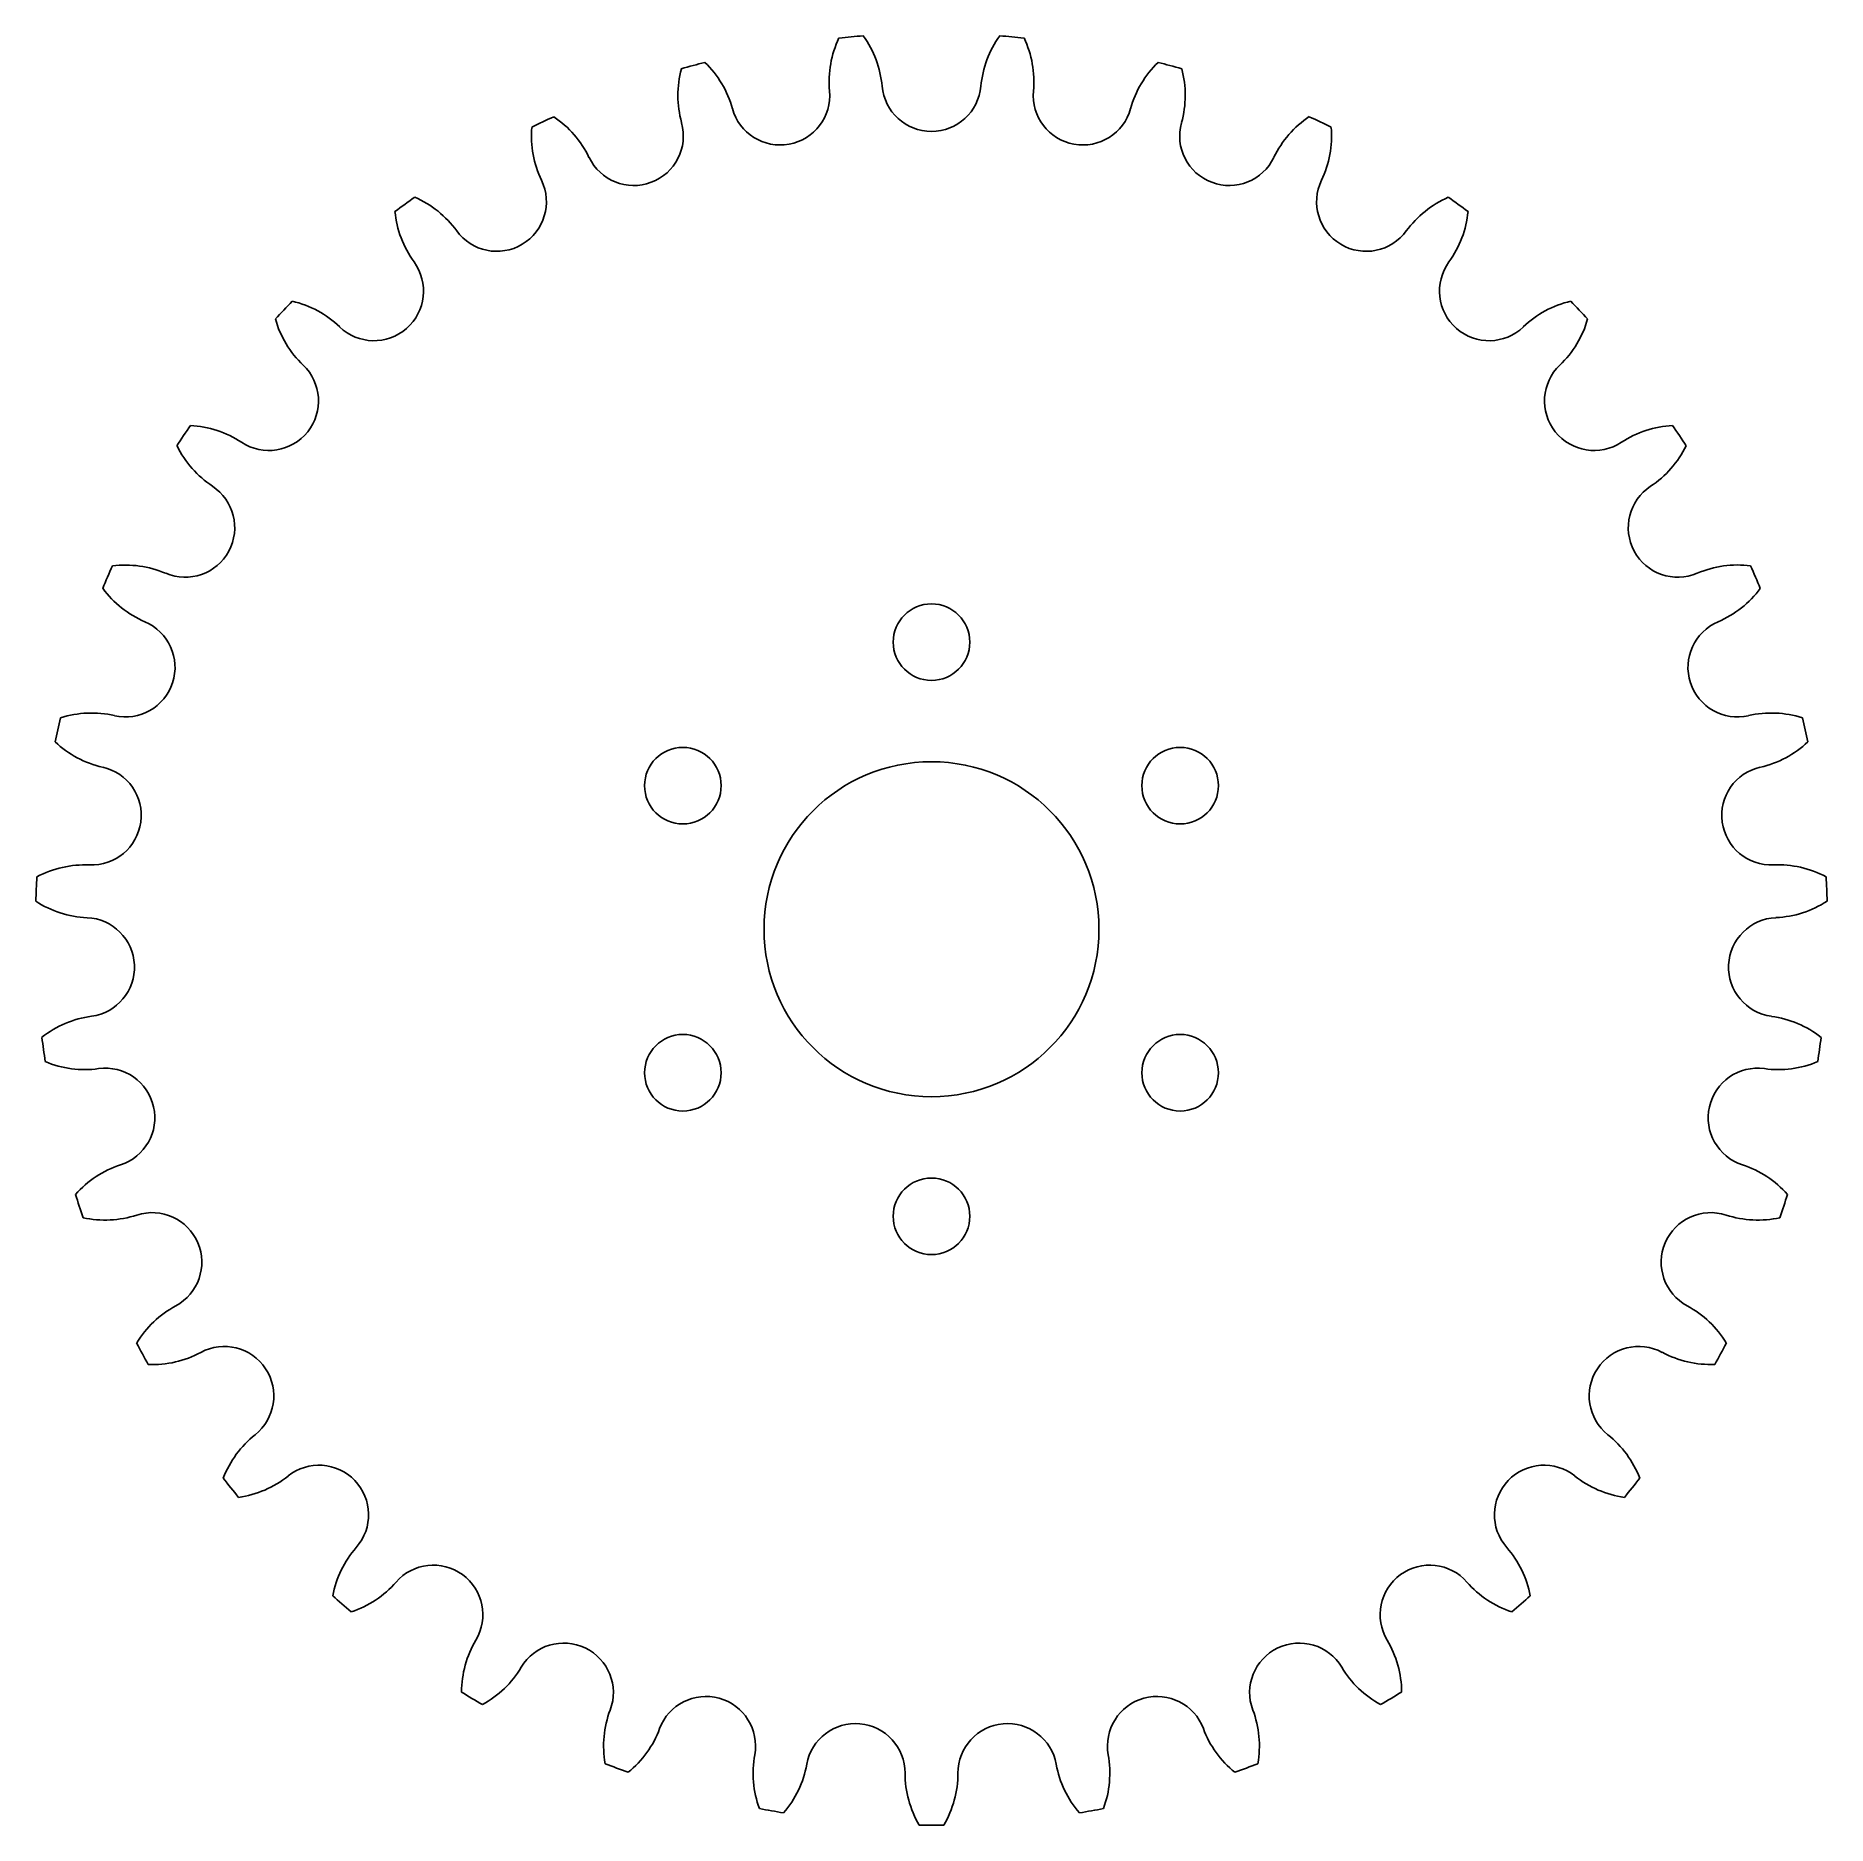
# Model space of a CAD drawing. Header units: millimetres. Extents: x -94 to 94, y -94 to 93.
import ezdxf

# ---------------------------------------------------------------- set-up
doc = ezdxf.new("R2010")
doc.units = ezdxf.units.MM

msp = doc.modelspace()

# ---------------------------------------------------------------- linework, layer by layer
at = {"color": 7, "linetype": 'Continuous', "lineweight": 25}
for centre, radius in [((0, 30), 4), ((-25.98, 15), 4), ((25.98, 15), 4), ((0, 0), 17.5), ((-25.98, -15), 4), ((25.98, -15), 4), ((0, -30), 4)]:
    msp.add_circle(centre, radius, dxfattribs=at)
for centre, radius, start, end in [((0, 88.55), 10.7, 154.6452, 185.1429), ((0, 0), 93.63, 94.3609, 95.9248), ((-15.81, 87.13), 10.69, 5.1429, 35.6406), ((15.81, 87.13), 10.69, 144.3594, 174.8571), ((0, 0), 93.63, 84.0752, 85.6391), ((0, 88.55), 10.7, 354.8571, 25.3548), ((-15.81, 87.13), 10.69, 164.9309, 195.4286), ((0, 0), 93.63, 104.6466, 106.2106), ((-31.11, 82.9), 10.69, 15.4286, 45.9263), ((31.11, 82.9), 10.69, 134.0737, 164.5714), ((0, 0), 93.63, 73.7894, 75.3534), ((15.81, 87.13), 10.7, 344.5714, 15.0691), ((0, 88.55), 5.18, 185.1429, 354.8571), ((-15.81, 87.13), 5.18, 195.4286, 5.1429), ((15.81, 87.13), 5.18, 174.8571, 344.5714), ((0, 0), 93.63, 114.9323, 116.4963), ((-45.42, 76.02), 10.69, 25.7143, 56.212), ((-31.11, 82.9), 5.18, 205.7143, 15.4286), ((31.11, 82.9), 5.18, 164.5714, 334.2857), ((45.42, 76.02), 10.7, 123.788, 154.2857), ((0, 0), 93.63, 63.5037, 65.0677), ((-31.11, 82.9), 10.69, 175.2166, 205.7143), ((31.11, 82.9), 10.7, 334.2857, 4.7834), ((-45.42, 76.02), 5.18, 216, 25.7143), ((45.42, 76.02), 5.18, 154.2857, 324), ((0, 0), 93.63, 125.218, 126.782), ((-45.42, 76.02), 10.69, 185.5023, 216), ((-58.26, 66.68), 10.7, 36, 66.4977), ((58.26, 66.68), 10.69, 113.5023, 144), ((0, 0), 93.63, 53.218, 54.782), ((45.42, 76.02), 10.69, 324, 354.4977), ((-58.26, 66.68), 5.18, 226.2857, 36), ((58.26, 66.68), 5.18, 144, 313.7143), ((0, 0), 93.63, 135.5037, 137.0677), ((-69.23, 55.21), 10.7, 46.2857, 76.7834), ((69.23, 55.21), 10.7, 103.2166, 133.7143), ((0, 0), 93.63, 42.9323, 44.4963), ((-58.26, 66.68), 10.7, 195.788, 226.2857), ((58.26, 66.68), 10.7, 313.7143, 344.212), ((-69.23, 55.21), 5.18, 236.5714, 46.2857), ((69.23, 55.21), 5.18, 133.7143, 303.4286), ((0, 0), 93.63, 145.7894, 147.3534), ((-77.98, 41.96), 10.69, 56.5714, 87.0691), ((77.98, 41.96), 10.69, 92.9309, 123.4286), ((0, 0), 93.63, 32.6466, 34.2106), ((-69.23, 55.21), 10.69, 206.0737, 236.5714), ((69.23, 55.21), 10.7, 303.4286, 333.9263), ((-77.98, 41.96), 5.18, 246.8571, 56.5714), ((77.98, 41.96), 5.18, 123.4286, 293.1429), ((0, 0), 93.63, 156.0752, 157.6391), ((-84.22, 27.36), 10.69, 66.8571, 97.3548), ((84.22, 27.36), 10.7, 82.6452, 113.1429), ((0, 0), 93.63, 22.3609, 23.9248), ((-77.98, 41.96), 10.69, 216.3594, 246.8571), ((77.98, 41.96), 10.7, 293.1429, 323.6406), ((-84.22, 27.36), 5.18, 257.1429, 66.8571), ((84.22, 27.36), 5.18, 113.1429, 282.8571), ((-87.75, 11.89), 10.7, 77.1429, 107.6406), ((87.75, 11.89), 10.7, 72.3594, 102.8571), ((0, 0), 93.63, 166.3609, 167.9248), ((0, 0), 93.63, 12.0752, 13.6391), ((-84.22, 27.36), 10.7, 226.6452, 257.1429), ((84.22, 27.36), 10.7, 282.8571, 313.3548), ((-87.75, 11.89), 5.18, 267.4286, 77.1429), ((87.75, 11.89), 5.18, 102.8571, 272.5714), ((-88.46, -3.97), 10.69, 87.4286, 117.9263), ((88.46, -3.97), 10.7, 62.0737, 92.5714), ((0, 0), 93.63, 176.6466, 178.2106), ((0, 0), 93.63, 1.7894, 3.3534), ((-87.75, 11.89), 10.7, 236.9309, 267.4286), ((87.75, 11.89), 10.69, 272.5714, 303.0691), ((-88.46, -3.97), 5.18, 277.7143, 87.4286), ((88.46, -3.97), 5.18, 92.5714, 262.2857), ((-86.33, -19.7), 10.7, 97.7143, 128.212), ((86.33, -19.7), 10.69, 51.788, 82.2857), ((0, 0), 93.63, 186.9323, 188.4963), ((0, 0), 93.63, 351.5037, 353.0677), ((-88.46, -3.97), 10.7, 247.2166, 277.7143), ((-86.33, -19.7), 5.18, 288, 97.7143), ((86.33, -19.7), 5.18, 82.2857, 252), ((88.46, -3.97), 10.7, 262.2857, 292.7834), ((-81.42, -34.8), 10.7, 108, 138.4977), ((81.42, -34.8), 10.7, 41.5023, 72), ((0, 0), 93.63, 197.218, 198.782), ((0, 0), 93.63, 341.218, 342.782), ((-86.33, -19.7), 10.7, 257.5023, 288), ((-81.42, -34.8), 5.18, 298.2857, 108), ((81.42, -34.8), 5.18, 72, 241.7143), ((86.33, -19.7), 10.7, 252, 282.4977), ((-73.9, -48.78), 10.69, 118.2857, 148.7834), ((73.9, -48.78), 10.69, 31.2166, 61.7143), ((0, 0), 93.63, 207.5037, 209.0677), ((-81.42, -34.8), 10.7, 267.788, 298.2857), ((-73.9, -48.78), 5.18, 308.5714, 118.2857), ((73.9, -48.78), 5.18, 61.7143, 231.4286), ((81.42, -34.8), 10.69, 241.7143, 272.212), ((0, 0), 93.63, 330.9323, 332.4963), ((-64, -61.19), 10.7, 128.5714, 159.0691), ((64, -61.19), 10.7, 20.9309, 51.4286), ((-64, -61.19), 5.18, 318.8571, 128.5714), ((64, -61.19), 5.18, 51.4286, 221.1429), ((0, 0), 93.63, 217.7894, 219.3534), ((-73.9, -48.78), 10.7, 278.0737, 308.5714), ((73.9, -48.78), 10.7, 231.4286, 261.9263), ((0, 0), 93.63, 320.6466, 322.2106), ((-52.05, -71.64), 10.69, 138.8571, 169.3548), ((52.05, -71.64), 10.69, 10.6452, 41.1429), ((-52.05, -71.64), 5.18, 329.1429, 138.8571), ((52.05, -71.64), 5.18, 41.1429, 210.8571), ((-64, -61.19), 10.7, 288.3594, 318.8571), ((64, -61.19), 10.7, 221.1429, 251.6406), ((0, 0), 93.63, 228.0752, 229.6391), ((0, 0), 93.63, 310.3609, 311.9248), ((-38.42, -79.78), 10.69, 149.1429, 179.6406), ((-38.42, -79.78), 5.18, 339.4286, 149.1429), ((38.42, -79.78), 5.18, 30.8571, 200.5714), ((38.42, -79.78), 10.7, 0.3594, 30.8571), ((-52.05, -71.64), 10.7, 298.6452, 329.1429), ((52.05, -71.64), 10.7, 210.8571, 241.3548), ((0, 0), 93.63, 238.3609, 239.9248), ((-23.56, -85.36), 5.18, 349.7143, 159.4286), ((23.56, -85.36), 5.18, 20.5714, 190.2857), ((0, 0), 93.63, 300.0752, 301.6391), ((-23.56, -85.36), 10.7, 159.4286, 189.9263), ((23.56, -85.36), 10.7, 350.0737, 20.5714), ((-38.42, -79.78), 10.7, 308.9309, 339.4286), ((-7.94, -88.19), 5.18, 0, 169.7143), ((7.94, -88.19), 5.18, 10.2857, 180), ((38.42, -79.78), 10.7, 200.5714, 231.0691), ((0, 0), 93.63, 248.6466, 250.2106), ((-7.94, -88.19), 10.7, 169.7143, 200.212), ((-23.56, -85.36), 10.7, 319.2166, 349.7143), ((23.56, -85.36), 10.7, 190.2857, 220.7834), ((7.94, -88.19), 10.69, 339.788, 10.2857), ((0, 0), 93.63, 289.7894, 291.3534), ((7.94, -88.19), 10.7, 180, 210.4977), ((-7.94, -88.19), 10.7, 329.5023, 0), ((0, 0), 93.63, 258.9323, 260.4963), ((0, 0), 93.63, 279.5037, 281.0677), ((0, 0), 93.63, 269.218, 270.782)]:
    msp.add_arc(centre, radius, start, end, dxfattribs=at)

doc.saveas('drawing.dxf')
